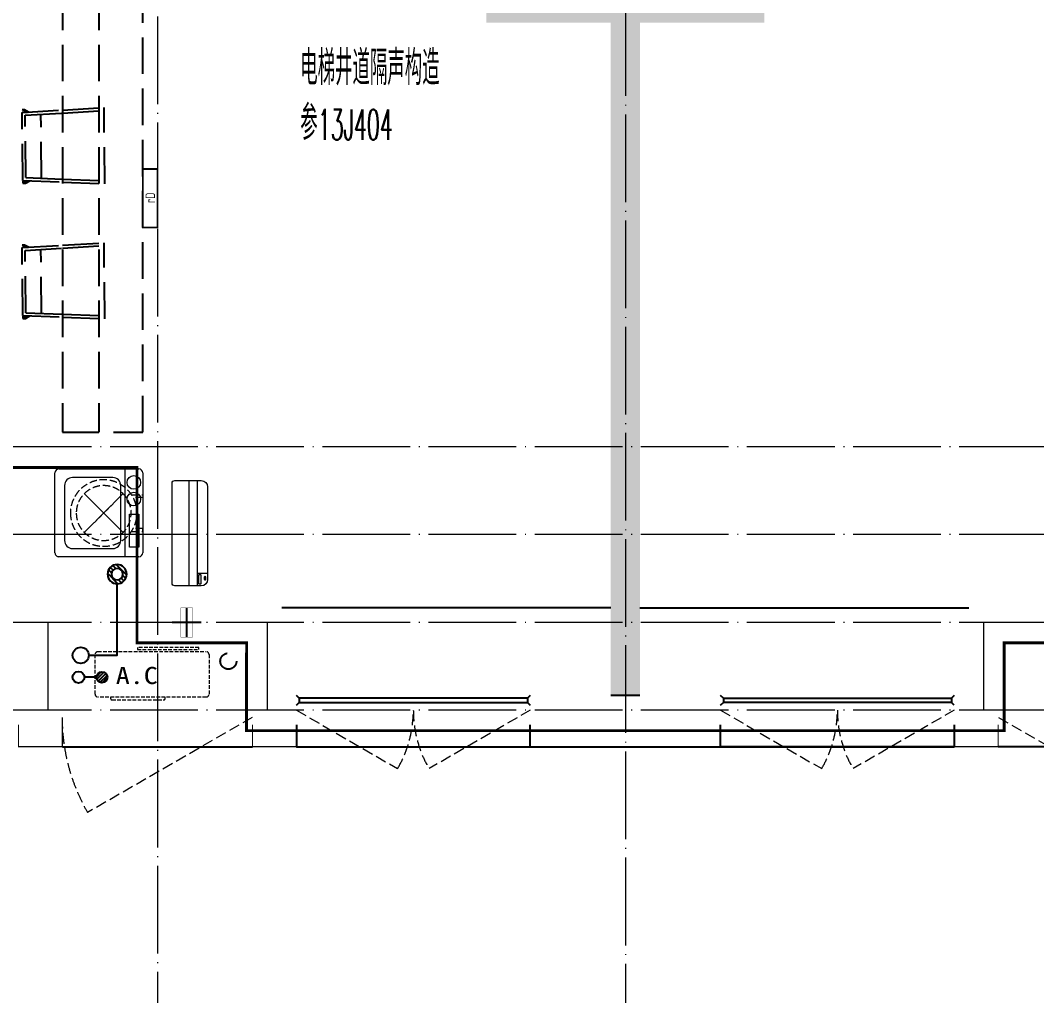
# Model space of a CAD drawing. Extents: x -518115 to 1124316, y -209821 to 1628073.
# Drawn here: x 861279 to 868230, y -178635 to -171918 of the extents above; entities that cross this region are included whole.
import ezdxf

# ---------------------------------------------------------------- set-up
doc = ezdxf.new("R2010")
doc.units = 0
doc.header["$LTSCALE"] = 1000
doc.header["$MEASUREMENT"] = 0
for name, pattern in [('$1$DASH', [0.35, 0.25, -0.1]), ('A户型$0$DASH', [0.35, 0.25, -0.1]), ('DASH', [0.35, 0.25, -0.1]), ('DOTE', [2.42, 2, -0.2, 0.02, -0.2])]:
    doc.linetypes.add(name, pattern=pattern)
for name, color, linetype in [('3-栏杆1', 135, 'Continuous'), ('3.5方案汇报，与郭总、侯月琴确定户型_t8$0$2020.03.04 -1安徽标准化洋房户型(UA）_t8_t8$0$看线', 154, 'Continuous'), ('5fur', 250, 'Continuous'), ('EQUIP_地漏', 7, 'Continuous'), ('PUB_TEXT', 4, 'Continuous'), ('VPIPE-凝结', 150, 'Continuous'), ('VPIPE-废水', 31, 'Continuous'), ('VPIPE-雨水', 4, 'DASH'), ('保温', 6, 'Continuous'), ('机电标识类', 1, 'Continuous'), ('看线', 251, 'Continuous')]:
    doc.layers.add(name, color=color, linetype=linetype)
for name, color, linetype, lineweight in [('DOTE', 19, 'DOTE', 9), ('EQUIP-消防', 3, 'Continuous', 20), ('LVTRY', 1, 'Continuous', 13), ('WINDOW', 144, 'Continuous', 15), ('平面-空调室内机', 176, 'Continuous', 9), ('平面-空调预留孔', 173, 'Continuous', 15), ('空调', 76, 'Continuous', 13), ('粉刷', 251, 'Continuous', 9)]:
    doc.layers.add(name, color=color, linetype=linetype, lineweight=lineweight)
doc.styles.add('_TCH_DIM', font='SIMPLEX.shx', dxfattribs={"width": 0.7, "bigfont": 'GBCBIG.shx'})
doc.styles.add('房间名称', font='TSSDENG', dxfattribs={"width": 0.8, "bigfont": 'HZTXT'})
doc.styles.add('黑体', font='')
doc.styles.get('黑体').set_extended_font_data('SimHei')

# ---------------------------------------------------------------- blocks, each defined once
blk = doc.blocks.new('FSFSFSFSEG')
at = {"layer": 'EQUIP-消防', "const_width": 12.8}
blk.add_lwpolyline([(136866.6, 335152.5), (136466.6, 335152.5), (136466.6, 335052.5), (136866.6, 335052.5)], close=True, dxfattribs=at)
at = {"layer": 'PUB_TEXT', "color": 7, "true_color": 0xffffff, "style": '房间名称', "width": 0.8}
blk.add_text('rD', height=64.8, dxfattribs=at).set_placement((136633.7, 335069))
blk = doc.blocks.new('GHFHFHTFHCSDCS')
at = {"rotation": 89.99999999297357}
blk.add_blockref('FSFSFSFSEG', (789969.1, 230657.2), dxfattribs=at)
blk = doc.blocks.new('gsergvr')
at = {"layer": '平面-空调预留孔', "linetype": 'DASH', "ltscale": 0.1}
for p, q in [((34075.4, 17176.2), (34075.4, 17166.2)), ((34448.2, 17166.2), (34448.2, 17176.2)), ((34085.4, 17156.2), (34438.2, 17156.2))]:
    blk.add_line(p, q, dxfattribs=at)
blk.add_lwpolyline([(34728.6, 17176.2), (33988.6, 17176.2, -0.414214), (33968.6, 17196.2), (33968.6, 17466.2, -0.414214), (33988.6, 17486.2), (34728.6, 17486.2, -0.414214), (34748.6, 17466.2), (34748.6, 17196.2, -0.414214)], format="xyb", close=True, dxfattribs=at)
blk.add_lwpolyline([(34679.3, 17515.3), (34259.5, 17515.3), (34259.5, 17500.2), (34679.3, 17500.2)], close=True, dxfattribs=at)
for centre, start, end in [((34085.4, 17166.2), 180, 270), ((34438.2, 17166.2), 270, 0)]:
    blk.add_arc(centre, 10, start, end, dxfattribs=at)
at = {"layer": '平面-空调预留孔', "color": 251, "linetype": 'DASH', "ltscale": 0.1, "true_color": 0x636466, "style": '黑体', "width": 1.2}
blk.add_text('A.C', height=117.05, dxfattribs=at).set_placement((34110.9, 17264.8))
blk = doc.blocks.new('rtyryrtyeeretee')
at = {"layer": '平面-空调预留孔'}
blk.add_blockref('gsergvr', (635673.5, 326705.8), dxfattribs=at)
blk = doc.blocks.new('GDGDRGDGDRGDR')
blk.add_blockref('rtyryrtyeeretee', (-215152.6, 97240.1))
blk = doc.blocks.new('dnfhfn')
at = {"linetype": '$1$DASH', "ltscale": 0.2}
for p, q in [((101.9, 495, 0), (121.9, 495, 0)), ((101.9, 417.2, 0), (101.9, 495, 0)), ((121.9, 495, 0), (121.9, 429, 0)), ((353.1, 495, 0), (333.1, 495, 0)), ((333.1, 495, 0), (333.1, 429, 0)), ((353.1, 417.2, 0), (353.1, 495, 0))]:
    blk.add_line(p, q, dxfattribs=at)
at = {"linetype": '$1$DASH', "ltscale": 0.2, "elevation": 0}
for points in [[(94.9, 360.1), (94.9, 360.1), (360.1, 94.9), (360.1, 94.9)], [(360.1, 360.1), (94.9, 94.9), (94.9, 94.9), (360.1, 360.1)]]:
    blk.add_lwpolyline(points, close=True, dxfattribs=at)
at = {"linetype": '$1$DASH', "ltscale": 0.2}
for radius in [227.5, 187.5]:
    blk.add_circle((227.5, 227.5, 0), radius, dxfattribs=at)
blk = doc.blocks.new('$TwtSys$00000543')
for p, q in [((-93.6, -8.5), (8.5, 93.6)), ((-8.5, -93.6), (93.6, 8.5)), ((12.5, 55), (41.7, 84.2)), ((39.9, 39.9), (66.5, 66.5)), ((55, 12.5), (84.2, 41.7)), ((-84.2, -41.7), (-55, -12.5)), ((-66.5, -66.5), (-39.9, -39.9)), ((-41.7, -84.2), (-12.5, -55))]:
    blk.add_line(p, q)
for radius in [94, 56.4]:
    blk.add_circle((0, 0), radius)
blk = doc.blocks.new('RECTANG')
for p, q in [((1, 1), (0, 1)), ((0, 1), (0, 0)), ((1, 0), (1, 1)), ((0, 0), (1, 0))]:
    blk.add_line(p, q)
blk = doc.blocks.new('洗衣机')
at = {"layer": 'LVTRY'}
for p, q in [((3790993.7, 243444.5), (3790993.7, 242899.1)), ((3791567.4, 243472.1), (3791021, 243472.1)), ((3791116.5, 243472.1), (3791116.5, 242871.5)), ((3791594.6, 242899.1), (3791594.6, 243444.5)), ((3791145.1, 242982.5), (3791145.1, 243358)), ((3791199, 243412.7), (3791474.9, 243412.7)), ((3791528.8, 243358), (3791528.8, 242982.5)), ((3791021, 242871.5), (3791567.4, 242871.5)), ((3791474.9, 242927.8), (3791199, 242927.8))]:
    blk.add_line(p, q, dxfattribs=at)
at = {"layer": 'LVTRY', "extrusion": (0, 0, -1)}
for centre, major_axis, start_param, end_param in [((3791021, 243444.5), (0, 27.6), -1.570796, 0), ((3791055.1, 243379.8), (0, 46.9), 3.141593, 9.424778), ((3791567.4, 243444.5), (0, 27.6), 0, 1.570796), ((3791199, 243358), (0, 54.7), 4.712389, 6.283185), ((3791474.9, 243358), (0, 54.7), 0, 1.570796), ((3791055.1, 243265.7), (0, 46.9), 3.141593, 9.424778), ((3791199, 242982.5), (0, 54.7), 3.141593, 4.712389), ((3791474.9, 242982.5), (0, 54.7), 1.570796, 3.141593), ((3791021, 242899.1), (0, 27.6), 3.141593, 4.712389), ((3791567.4, 242899.1), (0, 27.6), 1.570796, 3.141593)]:
    blk.add_ellipse(centre, major_axis=major_axis, ratio=0.986385, start_param=start_param, end_param=end_param, dxfattribs=at)
at = {"layer": 'LVTRY', "xscale": 63.25620569481588, "yscale": 224.5369532744355, "zscale": 64.12934308941763, "rotation": 180}
blk.add_blockref('RECTANG', (3791085.2, 243162.4), dxfattribs=at)
blk = doc.blocks.new('$TwtSys$00000141')
at = {"color": 1}
for p, q in [((-47.1, 3.8), (-5, 45.9)), ((-47.1, 3.8), (-5, 45.9)), ((-43.6, -17.5), (17.5, 43.6)), ((-43.6, -17.5), (17.5, 43.6)), ((-33.2, -33.2), (33.2, 33.2)), ((-33.2, -33.2), (33.2, 33.2)), ((-16.2, -43.5), (43.8, 16.4)), ((-16.2, -43.5), (43.8, 16.4)), ((5.7, -46.1), (46.1, -5.7)), ((5.7, -46.1), (46.1, -5.7))]:
    blk.add_line(p, q, dxfattribs=at)
blk.add_circle((0, 0), 47, dxfattribs=at)
blk.add_circle((0, 0), 47, dxfattribs=at)
blk = doc.blocks.new('ASDFSD')
at = {"layer": '3-栏杆1', "color": 5}
for p, q in [((681762.6, 334937.5), (681742.3, 334955.3)), ((681742.3, 334955.3), (681762.6, 334937.5)), ((681742.3, 334888.4), (681762.6, 334908.3)), ((683322.1, 334937.5), (681762.6, 334937.5)), ((681762.6, 334937.5), (681762.6, 334908.3)), ((681762.6, 334908.2), (683322.1, 334908.2)), ((683322.1, 334937.5), (683342.3, 334955.3)), ((683342.3, 334955.3), (683322.1, 334937.5)), ((683322.1, 334937.5), (683322.1, 334908.3)), ((683322.1, 334908.3), (683342.3, 334888.4)), ((683342.3, 334888.4), (683322.1, 334908.3))]:
    blk.add_line(p, q, dxfattribs=at)
blk = doc.blocks.new('A$C001338C2')
for p, q in [((845, 303.6), (55, 303.6)), ((109.1, 214.8), (109.1, 303.6)), ((0, 248.6), (0, 22)), ((900, 22), (900, 248.6)), ((22, 0), (878, 0))]:
    blk.add_line(p, q)
at = {"lineweight": 5}
for p, q in [((900, 214.8), (0, 214.8)), ((900, 143.2), (0, 143.2))]:
    blk.add_line(p, q, dxfattribs=at)
for points in [[(73.1, 275), (56.8, 275, -0.414214), (51.3, 280.5), (51.3, 283.4, -0.414214), (56.8, 288.9), (73.1, 288.9, -0.414214), (78.6, 283.4), (78.6, 280.5, -0.414214)], [(89.2, 226.4), (22.2, 226.4, -0.414214), (16.7, 231.9), (16.7, 243.1, -0.414214), (22.2, 248.6), (89.2, 248.6, -0.414214), (94.7, 243.1), (94.7, 231.9, -0.414214)]]:
    blk.add_lwpolyline(points, format="xyb", close=True)
for centre, radius, start, end in [((55, 248.6), 55, 90, 180), ((845, 248.6), 55, 360, 90), ((22, 22), 22, 180, 270), ((878, 22), 22, 270, 360)]:
    blk.add_arc(centre, radius, start, end)
blk = doc.blocks.new('dongkong')
blk.add_wipeout([(-603756, 210771), (-603756, 210570.8), (-603836, 210570.8), (-603836, 210771)])
at = {"layer": '机电标识类', "color": 250, "linetype": 'DASH', "ltscale": 400}
for p, q in [((-603796, 210771), (-603796, 210570.8)), ((-603896, 210670.7), (-603696, 210670.7))]:
    blk.add_line(p, q, dxfattribs=at)
at = {"layer": '空调', "color": 6, "linetype": 'DASH', "const_width": 2}
blk.add_lwpolyline([(-603756, 210771), (-603756, 210570.8), (-603836, 210570.8), (-603836, 210771)], close=True, dxfattribs=at)
blk = doc.blocks.new('GDFGDGRD')
at = {"layer": '保温', "linetype": 'Continuous', "ltscale": 10}
h = blk.add_hatch(dxfattribs=at)
h.set_pattern_fill('HEX', color=251, scale=10, angle=90, style=0)
h.set_pattern_definition([(90, (-70765.891, -151624.736), (-16.49778, 1e-15), [9.525, -19.05]), (210, (-70765.891, -151624.736), (8.24889, -14.2874966), [9.525, -19.05]), (150, (-70765.891, -151615.211), (-8.24889, -14.2874966), [9.525, -19.05])])
h.paths.add_polyline_path([(434066.6, 368523.7), (434066.6, 368723.7), (432166.6, 368723.7), (432166.6, 368523.7)])
h = blk.add_hatch(dxfattribs=at)
h.set_pattern_fill('HEX', color=251, scale=10, angle=90, style=0)
h.set_pattern_definition([(90, (-70765.891, -152124.736), (-16.49778, 1e-15), [9.525, -19.05]), (210, (-70765.891, -152124.736), (8.24889, -14.2874966), [9.525, -19.05]), (150, (-70765.891, -152115.211), (-8.24889, -14.2874966), [9.525, -19.05])])
h.paths.add_polyline_path([(433016.7, 363923.7), (433216.7, 363923.7), (433216.7, 368523.7), (433016.7, 368523.7)])
at = {"layer": '保温', "color": 251, "linetype": 'ByBlock', "ltscale": 10}
blk.add_line((433016.6, 363923.7), (433216.6, 363923.7), dxfattribs=at)
blk = doc.blocks.new('FGDGDGRDGRRD')
at = {"layer": '5fur', "linetype": 'A户型$0$DASH'}
for p, q in [((427984.8, 366458.3), (427984.8, 363458.3)), ((428234.8, 366458.3), (428234.8, 363458.3)), ((428534.8, 363458.3), (428534.8, 366458.3)), ((427709.2, 365664.3), (427726.5, 365664.5)), ((427709.2, 365664.3), (427737.5, 365646.7)), ((427709.3, 365650.7), (427716.2, 365645.4)), ((427709.4, 365645), (427984.8, 365661.4)), ((427713.9, 365180.3), (427709.4, 365645)), ((427726.5, 365664.5), (427756.5, 365647.8)), ((427729.6, 365626.2), (427984.8, 365641.3)), ((427733.7, 365199.5), (427729.6, 365626.2)), ((427842.2, 365195.2), (427837.9, 365632.6)), ((427984.8, 365661.4), (428269.5, 365678.2)), ((427984.8, 365641.3), (428269.7, 365658.2)), ((428274.6, 365158.1), (428269.5, 365678.2)), ((427713.9, 365180.3), (427984.8, 365169.6)), ((427714, 365174.6), (427720.8, 365180)), ((427714, 365174.6), (427714.1, 365161)), ((427714.1, 365161), (427742, 365179.2)), ((427714.1, 365161), (427731.4, 365161.2)), ((427731.4, 365161.2), (427761.1, 365178.4)), ((427733.7, 365199.5), (427984.8, 365189.6)), ((427984.8, 365189.6), (428274.4, 365178.1)), ((427984.8, 365169.6), (428274.6, 365158.1)), ((427709.2, 364740.6), (427726.5, 364740.7)), ((427709.2, 364740.6), (427737.5, 364722.9)), ((427709.3, 364727), (427716.2, 364721.7)), ((427709.4, 364721.3), (427984.8, 364737.6)), ((427713.9, 364256.6), (427709.4, 364721.3)), ((427726.5, 364740.7), (427756.5, 364724.1)), ((427984.8, 364737.6), (428269.5, 364754.5)), ((427984.8, 364717.6), (428269.7, 364734.4)), ((428274.6, 364234.3), (428269.5, 364754.5)), ((427729.6, 364702.4), (427984.8, 364717.6)), ((427733.7, 364275.8), (427729.6, 364702.4)), ((427842.2, 364271.5), (427837.9, 364708.9)), ((427713.9, 364256.6), (427984.8, 364245.8)), ((427714, 364250.9), (427720.8, 364256.3)), ((427714, 364250.9), (427714.1, 364237.3)), ((427714.1, 364237.3), (427742, 364255.4)), ((427714.1, 364237.3), (427731.4, 364237.4)), ((427731.4, 364237.4), (427761.1, 364254.7)), ((427733.7, 364275.8), (427984.8, 364265.8)), ((427984.8, 364265.8), (428274.4, 364254.4)), ((427984.8, 364245.8), (428274.6, 364234.3)), ((427984.8, 363458.3), (428534.8, 363458.3))]:
    blk.add_line(p, q, dxfattribs=at)
blk = doc.blocks.new('GDGDGDSDA')
at = {"layer": 'DOTE', "linetype": 'DOTE', "ltscale": 0.3}
for p, q in [((453635, 370658.3), (453634.8, 359558.3)), ((456834.8, 366358.3), (456834.8, 359558.3)), ((471334.8, 363358.3), (417334.8, 363358.3)), ((471334.8, 362758.3), (417334.8, 362758.3)), ((471334.8, 362158.3), (417334.8, 362158.3)), ((452884.9, 362158.3), (452884.8, 361558.3)), ((454384.8, 362158.3), (454384.8, 361558.3)), ((459284.8, 362158.3), (459284.8, 361558.3)), ((471334.8, 361558.3), (417334.8, 361558.3))]:
    blk.add_line(p, q, dxfattribs=at)

msp = doc.modelspace()

# ---------------------------------------------------------------- linework, layer by layer
at = {"color": 5, "linetype": 'DASH', "ltscale": 0.8, "const_width": 20}
msp.add_lwpolyline([(852916.6, -175574.8), (855756.6, -175574.8), (855756.6, -174974.8), (862076.6, -174974.8), (862076.6, -176174.8), (862826.6, -176174.8), (862825.6, -176774.8), (868006.6, -176774.8), (868006.6, -176174.8), (868756.6, -176174.8)], dxfattribs=at)
at = {"color": 30, "const_width": 8}
for points in [[(861266.6, -176734.8), (861266.6, -176884.8), (861566.6, -176884.8), (861566.6, -176734.8)], [(862866.6, -176734.8), (862866.6, -176884.8), (863166.6, -176884.8), (863166.6, -176734.8)], [(867966.6, -176734.8), (867966.6, -176884.8), (867666.6, -176884.8), (867666.6, -176734.8)]]:
    msp.add_lwpolyline(points, dxfattribs=at)
at = {"layer": 'WINDOW', "color": 250, "linetype": 'DASH', "ltscale": 0.3}
for points in [[(862864.7, -176684.8), (861738.8, -177334.8, -0.131652), (861564.7, -176684.8)], [(863166.6, -176634.8), (863859.4, -177034.8, 0.131652), (863966.6, -176634.8)], [(864766.6, -176634.8), (864073.8, -177034.8, -0.131652), (863966.6, -176634.8)], [(866066.6, -176634.8), (866759.4, -177034.8, 0.131652), (866866.6, -176634.8)], [(867666.6, -176634.8), (866973.8, -177034.8, -0.131652), (866866.6, -176634.8)], [(867968.5, -176684.8), (869094.3, -177334.8, 0.131652), (869268.5, -176684.8)]]:
    msp.add_lwpolyline(points, format="xyb", dxfattribs=at)
at = {"layer": '看线', "color": 202, "ltscale": 0.5}
for points in [[(863166.6, -176734.8), (863166.6, -176884.8), (864766.6, -176884.8), (864766.6, -176734.8)], [(867666.6, -176734.8), (867666.6, -176884.8), (866066.6, -176884.8), (866066.6, -176734.8)], [(861566.6, -176884.8), (862866.6, -176884.8)], [(863166.6, -176884.8), (867666.6, -176884.8)], [(869266.6, -176884.8), (867966.6, -176884.8)]]:
    msp.add_lwpolyline(points, dxfattribs=at)

# ---------------------------------------------------------------- block references
msp.add_blockref('GHFHFHTFHCSDCS', (407300, -540458.5))

# ---------------------------------------------------------------- texts
at = {"layer": 'PUB_TEXT', "color": 3, "style": '_TCH_DIM'}
for s, height, width, p in [('电梯井道隔声构造', 236.31, 0.7, (863193.2, -172360.6)), ('参', 236.3, 0.7, (863193.2, -172735.3)), ('13J404', 208.25, 0.494118, (863313.6, -172735.3))]:
    msp.add_text(s, height=height, dxfattribs=dict(at, width=width)).set_placement(p)

# ---------------------------------------------------------------- next in the draw order: block references
msp.add_blockref('GDGDRGDGDRGDR', (407300, -617666.9))

# ---------------------------------------------------------------- next in the draw order: linework, layer by layer
at = {"layer": '3.5方案汇报，与郭总、侯月琴确定户型_t8$0$2020.03.04 -1安徽标准化洋房户型(UA）_t8_t8$0$看线', "ltscale": 10}
for p, q in [((865316.6, -175934.8), (863066.6, -175934.8)), ((865516.6, -175934.8), (867766.6, -175934.8))]:
    msp.add_line(p, q, dxfattribs=at)
at = {"layer": 'VPIPE-凝结', "ltscale": 0.1}
for points in [[(861746.6, -176259.8), (861940.7, -176259.8), (861940.7, -175770.6)], [(861799, -176409.8), (861716.6, -176409.8)]]:
    msp.add_lwpolyline(points, dxfattribs=at)
at = {"layer": 'VPIPE-凝结'}
msp.add_circle((861676.6, -176409.8), 40, dxfattribs=at)
at = {"layer": 'VPIPE-废水'}
msp.add_circle((861691.6, -176259.8), 55, dxfattribs=at)
at = {"layer": 'VPIPE-雨水'}
msp.add_circle((862701.6, -176299.8), 55, dxfattribs=at)

# ---------------------------------------------------------------- next in the draw order: block references
msp.add_blockref('ASDFSD', (181424.3, -511490.1))
at = {"xscale": -1}
msp.add_blockref('ASDFSD', (1549408.9, -511490.1), dxfattribs=at)
at = {"layer": 'EQUIP_地漏', "xscale": -0.7000000000000001, "yscale": 0.7000000000000001, "zscale": 0.7}
msp.add_blockref('$TwtSys$00000543', (861940.7, -175704.8), dxfattribs=at)
at = {"layer": 'EQUIP_地漏', "xscale": -0.8, "yscale": -0.8, "zscale": 0.8, "rotation": 180}
msp.add_blockref('$TwtSys$00000141', (861836.6, -176409.8), dxfattribs=at)
at = {"layer": '平面-空调室内机', "ltscale": 0.3, "rotation": 180}
msp.add_blockref('dongkong', (258620.6, 34636), dxfattribs=at)
at = {"layer": '平面-空调预留孔', "xscale": -1, "rotation": 270}
msp.add_blockref('dnfhfn', (861621.5, -175514.5, 0), dxfattribs=at)
at = {"layer": '平面-空调预留孔', "xscale": -0.800000000046565, "yscale": 0.800000000046565, "zscale": 0.800000000046565, "rotation": 269.9999997665698}
msp.add_blockref('A$C001338C2', (862316.8, -175784.8), dxfattribs=at)
at = {"layer": '粉刷', "xscale": -1}
msp.add_blockref('洗衣机', (4653110.3, -418457.2), dxfattribs=at)

# ---------------------------------------------------------------- next in the draw order: block references
at = {"xscale": -1}
msp.add_blockref('GDFGDGRD', (1298533.2, -540458.5), dxfattribs=at)

# ---------------------------------------------------------------- next in the draw order: block references
msp.add_blockref('FGDGDGRDGRRD', (433581.8, -538193.1))

# ---------------------------------------------------------------- next in the draw order: block references
msp.add_blockref('GDGDGDSDA', (408581.8, -538193.1))

doc.saveas('drawing.dxf')
